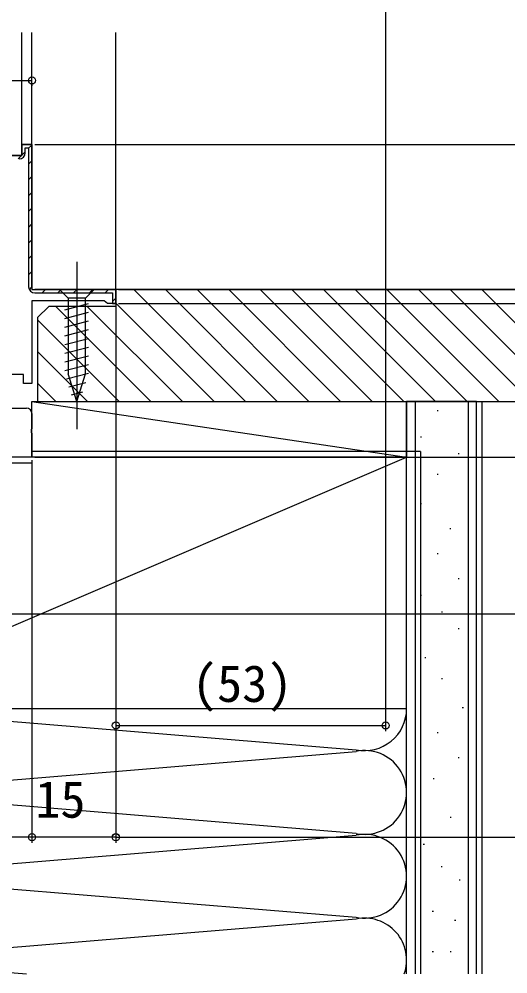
# Model space of a CAD drawing. Units: millimetres, scale not verified. Extents: x -525 to 525, y -783 to 778.
# Drawn here: x -292.3 to -204.9, y -48.2 to 122.7 of the extents above; entities that cross this region are included whole.
import ezdxf
from ezdxf.enums import TextEntityAlignment as Align

# ---------------------------------------------------------------- set-up
doc = ezdxf.new("R2010")
doc.units = ezdxf.units.MM
doc.header["$LTSCALE"] = 4
for name, color, linetype in [('0-3_YKK_11', 7, 'Continuous'), ('0-4_YKK_12', 2, 'Continuous'), ('0-5_YKK_13', 4, 'Continuous'), ('0-7_YKK_D', 6, 'Continuous'), ('0-9_YSS_K', 3, 'Continuous'), ('0-A_YSS_KE', 3, 'Continuous')]:
    doc.layers.add(name, color=color, linetype=linetype)
doc.styles.add('ＭＳ ゴシック', font='')
doc.styles.get('ＭＳ ゴシック').set_extended_font_data('MS Gothic')

msp = doc.modelspace()

# ---------------------------------------------------------------- linework, layer by layer
at = {"layer": '0-3_YKK_11'}
for p, q in [((-290.6, 99.599), (-290.095, 100.104)), ((-292.487, 97.712), (-291.2, 98.999)), ((-290.6, 96.771), (-290, 97.371)), ((-290.6, 93.942), (-290, 94.542)), ((-290.6, 91.114), (-290, 91.714)), ((-290.6, 88.285), (-290, 88.885)), ((-290.6, 85.457), (-290, 86.057)), ((-290.6, 82.629), (-290, 83.229)), ((-290.6, 79.8), (-290, 80.4)), ((-290.6, 76.972), (-290, 77.572)), ((-290.463, 74.28), (-289.996, 74.747)), ((-288.203, 73.712), (-287.603, 74.312)), ((-285.375, 73.712), (-284.775, 74.312)), ((-282.546, 73.712), (-281.946, 74.312)), ((-279.718, 73.712), (-279.118, 74.312)), ((-276.889, 73.712), (-276.289, 74.312)), ((-275.6, 72.173), (-275, 72.773))]:
    msp.add_line(p, q, dxfattribs=at)
for points in [[(-316.5, 95.012), (-316.5, 98.312), (-291.8, 98.312), (-291.8, 100.312), (-290, 100.312), (-290, 74.312), (-275, 74.312), (-275, 71.812), (-276.5, 71.812), (-276.796, 72.062), (-277.092, 72.312), (-290, 72.312), (-290, 57.512), (-291.5, 57.512), (-291.5, 59.112), (-293.9, 59.112), (-293.9, 53.112), (-291, 53.112)], [(-290, 74.812), (-290, 100.312), (-291.8, 100.312), (-291.8, 98.312), (-316.5, 98.312), (-316.5, 95.012)], [(-291.2, 98.812), (-291.2, 99.712), (-290.6, 99.712), (-290.6, 74.812)], [(-289.5, 73.712), (-275.6, 73.712), (-275.6, 71.812), (-275, 71.812), (-275, 74.312), (-289.5, 74.312)], [(-290, 52.112), (-290, 49.47), (-290.12, 49.287), (-290.12, 48.737), (-290, 48.554), (-290, 44.312), (-341, 44.312), (-341, 19.212), (-340.5, 18.712), (-340, 18.212), (-340, 16.312), (-343.4, 16.312), (-343.4, 44.312)]]:
    msp.add_lwpolyline(points, dxfattribs=at)
for centre, radius, start, end in [((-292.3, 98.812), 1.1, 270.00001, 359.99999), ((-289.5, 74.812), 1.1, 180.00001, 269.99999), ((-291, 52.112), 1, 0.00001, 89.99999)]:
    msp.add_arc(centre, radius, start, end, dxfattribs=at)
at = {"layer": '0-4_YKK_12'}
for p, q in [((-291.8, 99.812), (-291.8, 120.312)), ((-290, 99.812), (-290, 120.312)), ((-275, 73.812), (-275, 120.312))]:
    msp.add_line(p, q, dxfattribs=at)
at = {"layer": '0-5_YKK_13'}
for p, q in [((-282, 79.312), (-282, 49.312)), ((-278.9, 74.312), (-285.1, 74.312)), ((-285.1, 74.312), (-283.55, 72.762)), ((-278.9, 74.312), (-280.45, 72.762)), ((-284.1, 70.677), (-279.9, 71.802)), ((-283.55, 72.762), (-283.55, 59.228)), ((-280.45, 72.762), (-283.55, 72.762)), ((-280.45, 59.228), (-280.45, 72.762)), ((-284.1, 69.124), (-279.9, 70.249)), ((-284.1, 67.571), (-279.9, 68.696)), ((-284.1, 66.018), (-279.9, 67.143)), ((-284.1, 64.465), (-279.9, 65.59)), ((-284.1, 62.912), (-279.9, 64.037)), ((-284.1, 61.359), (-279.9, 62.485)), ((-284.1, 59.806), (-279.9, 60.932)), ((-283.841, 58.323), (-279.9, 59.379)), ((-282, 54.312), (-283.55, 59.228)), ((-282, 54.312), (-280.45, 59.228)), ((-283.39, 56.891), (-280.353, 57.704)), ((-282.938, 55.459), (-280.888, 56.008))]:
    msp.add_line(p, q, dxfattribs=at)
at = {"layer": '0-7_YKK_D'}
for p, q in [((-226.749, 259.875), (-226.749, -4.687)), ((-405, 111.754), (-290, 111.754)), ((-290, 111.063), (-290, 110.754)), ((-289.5, 100.313), (-116, 100.313)), ((-274.5, 74.312), (-92.221, 74.312)), ((-274.5, 74.312), (-92.221, 74.312)), ((-275, 72.058), (-275, -24.692)), ((-274.998, 72.101), (-274.998, -4.687)), ((-274.5, 71.813), (-92.221, 71.813)), ((-275, 71.313), (-275, -24.687)), ((-290, 43.813), (-290, -24.687)), ((-290, 43.813), (-290, -24.687)), ((-289.5, 44.313), (-76, 44.313)), ((-289.5, 44.313), (-16, 44.313)), ((-289.5, 44.313), (-36, 44.313)), ((-284.5, 44.313), (-16, 44.313)), ((-334.5, 16.313), (-16, 16.313)), ((-274.998, -3.687), (-226.749, -3.687)), ((-290, -23.687), (-340, -23.687)), ((-275, -23.687), (-290, -23.687))]:
    msp.add_line(p, q, dxfattribs=at)
msp.add_lwpolyline([(-275, -23.692), (-153.187, -23.692), (-16.101, -23.692)], dxfattribs=at)
for centre in [(-290, 111.754), (-274.998, -3.687), (-226.749, -3.687), (-290, -23.687), (-290, -23.687), (-275, -23.687), (-275, -23.692)]:
    msp.add_circle(centre, 0.637, dxfattribs=at)
at = {"layer": '0-9_YSS_K'}
for p, q in [((-271.79, 74.313), (-251.79, 54.313)), ((-266.133, 74.313), (-246.133, 54.313)), ((-260.476, 74.313), (-240.476, 54.313)), ((-254.819, 74.313), (-234.819, 54.313)), ((-249.163, 74.313), (-229.163, 54.313)), ((-243.506, 74.313), (-223.506, 54.313)), ((-237.849, 74.313), (-217.849, 54.313)), ((-232.192, 74.313), (-212.192, 54.313)), ((-226.535, 74.313), (-206.535, 54.313)), ((-220.878, 74.313), (-200.878, 54.313)), ((-215.221, 74.313), (-195.221, 54.313)), ((-209.565, 74.313), (-190, 54.749)), ((-275, 71.867), (-257.447, 54.313)), ((-285.76, 71.313), (-268.76, 54.313)), ((-280.104, 71.313), (-263.104, 54.313)), ((-289, 68.896), (-274.417, 54.313)), ((-289, 63.239), (-280.074, 54.313)), ((-289, 57.582), (-285.731, 54.313)), ((-290, 54.313), (-223, 44.313)), ((-221.5, 54.313), (-221.5, -48.16)), ((-212, 54.313), (-212, -48.16)), ((-209.5, -48.16), (-209.5, 54.313)), ((-209.5, -48.16), (-209.5, 54.313)), ((-217.531, 52.705), (-217.331, 52.705)), ((-220.515, 47.983), (-220.315, 47.983)), ((-213.801, 44.999), (-213.601, 44.999)), ((-328, -0.687), (-223, 44.313)), ((-217.531, 41.269), (-217.331, 41.269)), ((-220.515, 36.047), (-220.315, 36.047)), ((-215.293, 31.571), (-215.093, 31.571)), ((-217.531, 27.095), (-217.331, 27.095)), ((-213.801, 22.62), (-213.601, 22.62)), ((-220.515, 19.636), (-220.315, 19.636)), ((-216.785, 16.652), (-216.585, 16.652)), ((-213.801, 13.668), (-213.601, 13.668)), ((-219.769, 8.446), (-219.569, 8.446)), ((-216.785, 4.716), (-216.585, 4.716)), ((-318.968, -0.845), (-232.032, -8.029)), ((-223, -48.16), (-223, -0.687)), ((-213.055, -0.506), (-212.855, -0.506)), ((-217.531, -4.982), (-217.331, -4.982)), ((-318.968, -15.529), (-232.032, -8.345)), ((-213.801, -9.458), (-213.601, -9.458)), ((-218.277, -13.188), (-218.077, -13.188)), ((-232.032, -23.029), (-318.968, -15.845)), ((-215.217, -20.119), (-215.017, -20.119)), ((-318.968, -30.529), (-232.032, -23.345)), ((-220.019, -24.92), (-219.819, -24.92)), ((-216.818, -28.922), (-216.618, -28.922)), ((-318.968, -30.845), (-232.032, -38.029)), ((-213.616, -31.323), (-213.416, -31.323)), ((-218.418, -36.925), (-218.218, -36.925)), ((-232.032, -38.345), (-318.968, -45.529)), ((-214.417, -38.526), (-214.217, -38.526)), ((-218.418, -44.128), (-218.218, -44.128)), ((-215.217, -44.128), (-215.017, -44.128)), ((-318.968, -45.845), (-290.953, -48.16))]:
    msp.add_line(p, q, dxfattribs=at)
msp.add_lwpolyline([(-290, 54.313), (-223, 54.313), (-223, 44.313), (-290, 44.313)], close=True, dxfattribs=at)
for centre, start, end in [((-230.5, -0.687), 258.21646, 0), ((-230.5, -15.687), 258.21646, 101.78354), ((-230.5, -30.687), 258.21646, 101.78354), ((-230.5, -45.687), 340.74695, 101.78354)]:
    msp.add_arc(centre, 7.5, start, end, dxfattribs=at)
at = {"layer": '0-A_YSS_KE'}
for p, q in [((-223, -48.16), (-223, 54.313)), ((-210.5, 54.313), (-223, 54.313)), ((-210.5, -48.16), (-210.5, 54.313)), ((-220.5, 45.313), (-290, 45.313)), ((-220.5, 45.313), (-220.5, -48.16)), ((-328, -0.687), (-223, -0.687))]:
    msp.add_line(p, q, dxfattribs=at)
for points in [[(-192, 74.313), (-275, 74.313), (-275, 71.313), (-287, 71.313), (-289, 69.313), (-289, 54.313)], [(-289, 54.313), (-190, 54.313), (-190, 72.313)], [(-339, -48.16), (-339, 43.313), (-290, 43.313)], [(-223, -0.687), (-223, 44.313), (-328, 44.313)]]:
    msp.add_lwpolyline(points, dxfattribs=at)

# ---------------------------------------------------------------- texts
at = {"layer": '0-7_YKK_D', "style": 'ＭＳ ゴシック'}
for s, p in [('(53)', (-261.382, -1.464)), ('15', (-289.403, -22.187))]:
    msp.add_text(s, height=6.598, dxfattribs=at).set_placement(p, align=Align.BOTTOM_LEFT)

doc.saveas('drawing.dxf')
